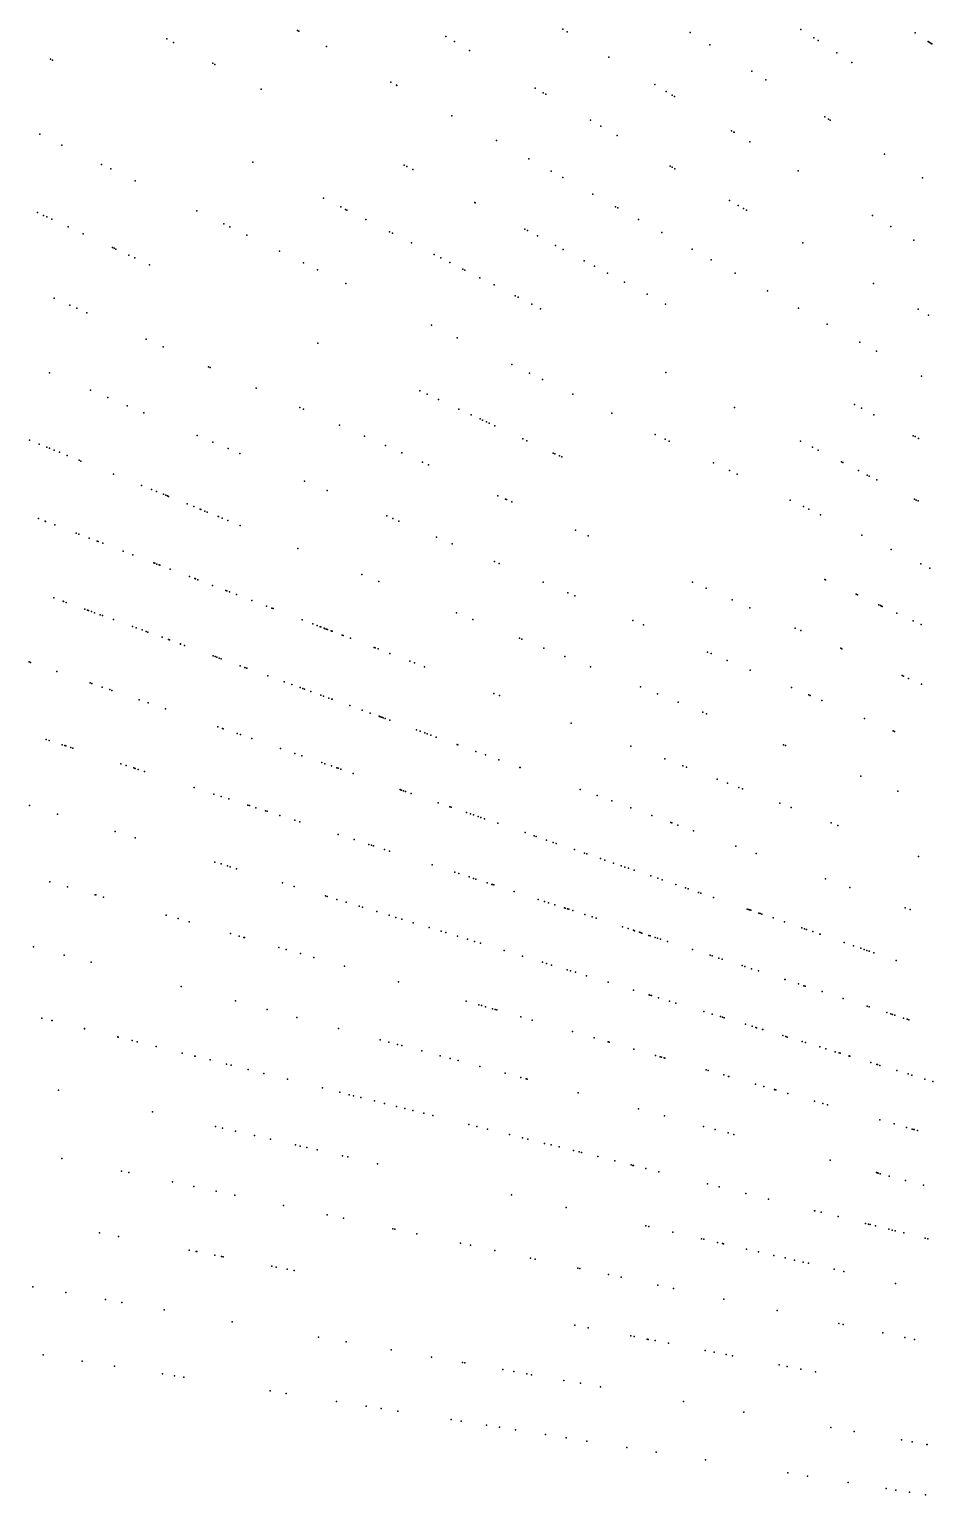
# Model space of a CAD drawing. Header units: metres. Extents: x -4327 to 4266, y -3886 to 3992.
# Drawn here: x -1104.2 to -835.8, y 132.7 to 568.2 of the extents above; entities that cross this region are included whole.
import ezdxf

# ---------------------------------------------------------------- set-up
doc = ezdxf.new("R2010")
doc.units = ezdxf.units.M

msp = doc.modelspace()

# ---------------------------------------------------------------- linework, layer by layer
for p in [(-1024.53, 567.9, 2464.53), (-1024.1, 567.67, 2466.97), (-945.72, 568.25, 2479.89), (-944.41, 567.46, 2487.41), (-907.87, 567.3, 2478.7), (-874.94, 568.2, 2485.97), (-840.95, 567.23, -35.7), (-1063.33, 565.38, 2481.18), (-1061.42, 564.37, 2497.49), (-1015.88, 563.11, 2489.08), (-980.47, 566.07, 2507.79), (-977.92, 564.6, 2508.57), (-973.39, 561.99, 2496.94), (-901.99, 563.62, 2484.95), (-871.12, 565.71, 2467.55), (-869.83, 564.88, 2482.83), (-837.11, 564.64, -50.43), (-836.8, 564.43, -57.59), (-836.56, 564.27, -18.99), (-836.24, 564.05, -40.46), (-836.07, 563.94, -55.33), (-836.06, 563.93, -50.92), (-1097.93, 559.42, 2483.34), (-1097.33, 559.12, 2481.99), (-1049.72, 558.15, 2463.09), (-1049.12, 557.83, 2485.88), (-932, 560, 2454.72), (-864.3, 561.28, 2489.91), (-859.82, 558.37, 2473.18), (-889.5, 555.82, 2465.41), (-885.38, 553.25, 2491.61), (-1035.31, 550.49, 2473.94), (-996.79, 552.53, 2459.81), (-995.13, 551.61, 2484.07), (-995, 551.54, 2516.28), (-953.91, 550.74, 2486.72), (-951.51, 549.35, 2473.18), (-950.78, 548.93, 2474.92), (-918.38, 551.82, 2462.24), (-915, 549.79, 2501.51), (-913.16, 548.68, 2500.25), (-912.53, 548.3, 2487.24), (-978.71, 542.51, 2511.49), (-937.46, 541.24, 2487.69), (-867.82, 542.28, 2499.37), (-866.71, 541.58, 2480.72), (-866.25, 541.29, 2522.26), (-1101.14, 537.06, 2496.32), (-934.39, 539.47, 2468.5), (-929.5, 536.65, 2459.24), (-895.56, 538.11, 2493.46), (-894.89, 537.71, 2495.41), (-894.82, 537.66, 2479.99), (-1094.57, 533.86, 2495.17), (-965.45, 535.16, 2477.46), (-890.08, 534.82, 2489.62), (-1082.77, 528.1, 2499.32), (-1037.85, 528.81, 2514.02), (-992.86, 527.91, 2509.04), (-992.04, 527.48, 2496.03), (-955.77, 529.79, 2492.74), (-913.82, 527.59, 2491.52), (-913.23, 527.25, 2501.31), (-850.07, 531.18, 2486.83), (-1079.98, 526.74, 2482.49), (-1072.82, 523.25, 2483.28), (-990.3, 526.55, 2495.27), (-949.12, 526.1, 2493.88), (-945.67, 524.19, 2466.41), (-912.39, 526.77, 2491.4), (-875.75, 526.2, 2487.62), (-838.82, 524.15, 2485.14), (-936.78, 519.27, 2483.64), (-1054.47, 514.3, 2475.29), (-1016.79, 518.08, 2505.89), (-1011.62, 515.45, 2493.15), (-1010.24, 514.74, 2489.74), (-1009.85, 514.54, 2510.52), (-971.89, 516.76, 2496.07), (-971.88, 516.76, 2488.69), (-971.71, 516.67, 2488.24), (-930.05, 515.53, 2503.25), (-929.37, 515.16, 2478.85), (-896.13, 517.38, 2511.7), (-893.62, 515.93, 2473.93), (-891.97, 514.98, 2492.32), (-891.11, 514.48, 2474.6), (-1101.8, 513.78, 2501.21), (-1100.04, 512.96, 2486.86), (-1099.01, 512.48, 2487.97), (-1097.58, 511.81, 2488.18), (-1046.45, 510.39, 2505.72), (-1004.23, 511.68, 2500.2), (-923.18, 511.73, 2477.25), (-853.63, 512.91, 2466.81), (-848.2, 509.65, 2494.12), (-1092.66, 509.52, 2490.82), (-1088.23, 507.45, 2470.4), (-1044.65, 509.51, 2504.99), (-1039.64, 507.07, 2507.29), (-997.21, 508.1, 2504.56), (-996.3, 507.64, 2502.28), (-956.98, 508.83, 2487.1), (-956.18, 508.41, 2485.04), (-953.27, 506.86, 2477.47), (-916.24, 507.88, 2503.94), (-841.4, 505.56, 2485.97), (-1079.56, 503.41, 2467.81), (-1079.04, 503.16, 2483.9), (-1078.54, 502.93, 2468.91), (-1074.62, 501.1, 2466.83), (-1029.86, 502.3, 2490.84), (-990.63, 504.75, 2480.75), (-983.96, 501.35, 2467.67), (-947.88, 504, 2478.22), (-945.55, 502.76, 2475.82), (-907.28, 502.91, 2468.11), (-874.33, 504.79, 2489.04), (-1072.87, 500.29, 2469.7), (-1068.47, 498.24, 2473.41), (-1022.73, 498.82, 2487.88), (-1018.62, 496.81, 2481.45), (-981.91, 500.31, 2484.29), (-979.25, 498.95, 2470.3), (-975.38, 496.98, 2489.72), (-974.84, 496.71, 2488.34), (-939.35, 499.46, 2481.84), (-936.33, 497.86, 2466.44), (-901.61, 499.77, 2486.8), (-1010.21, 492.71, 2478.84), (-1010.21, 492.71, 2478.84), (-970.36, 494.42, 2476.9), (-966.11, 492.26, 2458.78), (-932.43, 495.78, 2486), (-927.32, 493.06, 2468.63), (-894.46, 495.81, 2493.96), (-853.41, 492.71, 2468.04), (-1096.86, 488.35, 2497.92), (-959.83, 489.06, 2464.61), (-958.94, 488.6, 2462.32), (-920.61, 489.5, 2473.2), (-884.86, 490.49, 2478.73), (-1092.16, 486.26, 2483.75), (-1090.14, 485.36, 2500.06), (-1087.09, 484, 2465.34), (-954.86, 486.53, 2485.02), (-952.28, 485.21, 2467.2), (-915.16, 486.6, 2477.42), (-875.64, 485.37, 2483.82), (-840.14, 485.05, 2496.65), (-984.71, 480.27, 2462.53), (-867.12, 480.65, 2471.3), (-837, 483.24, 2495.37), (-1069.53, 476.18, 2470.1), (-1018.5, 474.93, 2514.83), (-977.08, 476.56, 2502.04), (-857.41, 475.27, 2470.88), (-1064.44, 473.92, 2475.77), (-852.52, 472.56, 2492.43), (-1098.28, 466.19, 2503.19), (-1050.95, 467.91, 2504.41), (-1050.44, 467.69, 2514.02), (-960.8, 468.62, 2478.82), (-955.64, 466.1, 2491.62), (-915.08, 466.25, 2516.23), (-951.69, 464.17, 2485.07), (-839.13, 465.14, 2509.61), (-1086, 460.98, 2475.21), (-1080.94, 458.83, 2509.33), (-1036.79, 461.61, 2502.97), (-988.2, 460.81, 2494.62), (-985.98, 459.77, 2477.95), (-982.63, 458.21, 2495.39), (-942.73, 459.8, 2465.41), (-1075.16, 456.38, 2478.3), (-1070.17, 454.26, 2512.84), (-1023.86, 455.85, 2475.35), (-1022.73, 455.35, 2472.62), (-976.55, 455.37, 2498.56), (-972.93, 453.69, 2500.55), (-931.15, 454.15, 2472.47), (-894.7, 455.87, 2499.06), (-859.03, 456.76, 2503.87), (-856.94, 455.64, 2505.86), (-853.25, 453.68, 2503.19), (-1012.09, 450.61, 2479.22), (-970.3, 452.46, 2486.29), (-969.61, 452.13, 2488.25), (-968.37, 451.56, 2466.52), (-967.54, 451.17, 2501.74), (-965.85, 450.38, 2478.61), (-1104.19, 446.12, -173.67), (-1101.3, 444.95, -198.43), (-1054.34, 447.54, 2482.78), (-1049.65, 445.55, 2511.23), (-1004.67, 447.31, 2471.9), (-998.43, 444.53, 2460.16), (-957.56, 446.52, 2472.19), (-956.39, 445.97, 2484.15), (-918.25, 447.86, 2491.41), (-915.29, 446.42, 2491.14), (-914.12, 445.85, 2511.37), (-875.06, 445.87, 2499.21), (-841.56, 447.47, 2501.31), (-841.03, 447.18, 2495.65), (-839.99, 446.63, 2496.64), (-1099.02, 444.03, -175.5), (-1098.24, 443.72, -185.95), (-1096.81, 443.14, -187.69), (-1095.29, 442.53, -194.7), (-1092.96, 441.59, 2504.72), (-1089.46, 440.17, 2507.33), (-1088.9, 439.94, -205.43), (-1045.13, 443.63, 2489.57), (-1041.72, 442.19, 2521.43), (-993.58, 442.37, 2477.27), (-948.54, 442.31, 2471.26), (-948.03, 442.07, 2473.67), (-946.71, 441.46, 2470.22), (-946.03, 441.14, 2487.35), (-871.54, 444.07, 2485.18), (-869.78, 443.17, 2488.11), (-1079.2, 436.03, 2480.21), (-987.43, 439.63, 2506.37), (-985.63, 438.83, 2490.6), (-900.93, 439.41, 2486.83), (-896.19, 437.1, 2485.45), (-893.93, 436, 2502.87), (-893.93, 436, 2502.87), (-862.92, 439.68, 2492.45), (-862.52, 439.48, 2491.29), (-857.83, 437.09, 2493.86), (-855.24, 435.76, 2498.47), (-1070.93, 432.68, 2503.66), (-1067.91, 431.46, -209.9), (-1022.43, 434, 2485.62), (-854.68, 435.48, 2496.83), (-852.38, 434.31, 2478), (-1066.41, 430.86, -222.59), (-1064.4, 430.04, 2477.73), (-1063.68, 429.75, -228.52), (-1063.17, 429.55, -236.23), (-1062.91, 429.44, -240.08), (-1057.35, 427.2, 2479.03), (-1015.74, 431.16, 2494.87), (-964.96, 429.63, 2475.3), (-962.7, 428.62, 2484.5), (-962.44, 428.51, 2487.61), (-960.85, 427.8, 2494.86), (-878.16, 428.31, 2466.54), (-841.18, 428.6, 2465.43), (-840.68, 428.35, 2500.67), (-840.13, 428.07, 2470.42), (-1101.53, 422.84, -124.99), (-1055.37, 426.4, -242.27), (-1053.5, 425.64, -245.73), (-1053.22, 425.53, -248.26), (-1052.12, 425.08, 2509.9), (-1051.37, 424.78, -254.96), (-1048.1, 423.46, -269.11), (-1048.01, 423.42, -252.85), (-1046.91, 422.98, -273.36), (-997.96, 423.61, 2487.79), (-996.21, 422.86, 2468.7), (-874.21, 426.38, 2495.12), (-872.58, 425.59, 2494.49), (-869.14, 423.91, 2449), (-1099.51, 422.06, 2502.46), (-1099.38, 422.01, 2484.56), (-1096.6, 420.94, -134.15), (-1090.3, 418.53, -146.31), (-1089.54, 418.24, -150.73), (-1045.25, 422.31, -262.53), (-1041.53, 420.81, 2481.04), (-994.41, 422.1, 2482.65), (-941.94, 419.38, 2475.88), (-1086.43, 417.04, -158.7), (-1084.06, 416.13, -149.33), (-1083.75, 416.01, -151.86), (-1082.36, 415.48, -171.65), (-1024.44, 413.9, 2476.18), (-983.2, 417.34, 2491.72), (-978.55, 415.37, 2476.2), (-938.15, 417.69, 2477.33), (-856.88, 417.93, 2506.03), (-1076.36, 413.18, 2495.54), (-1073.45, 412.06, -181.15), (-1067.26, 409.68, -192.27), (-1066.96, 409.57, -163.48), (-966.02, 410.05, 2485.53), (-964.6, 409.45, 2485.64), (-848.15, 413.67, 2496.88), (-1066.31, 409.32, -195.3), (-1065.62, 409.05, -195.17), (-1065.45, 408.99, -197.71), (-1062.39, 407.81, 2495.26), (-1056.62, 405.6, -178.31), (-1005.39, 406.2, 2499.42), (-839.34, 409.37, 2491.49), (-836.65, 408.06, 2500.08), (-1055.05, 405, 2499.65), (-1054.81, 404.91, -185.59), (-1054.19, 404.66, 2497.6), (-1049.77, 402.97, 2520.01), (-1045.83, 401.46, -195.95), (-1045.49, 401.33, -207.87), (-1044.77, 401.05, -199.53), (-1044.77, 401.05, -199.53), (-1000.36, 404.17, 2461.14), (-951.54, 403.91, 2509.16), (-944.25, 400.81, 2470.77), (-907.15, 403.89, 2494.9), (-903.15, 402.11, 2491.8), (-867.83, 404.68, 2480.33), (-867.65, 404.59, 2508.26), (-1096.91, 399.24, 2497.96), (-1094.19, 398.25, -151.68), (-1094.06, 398.21, 2505.72), (-1093.24, 397.91, -145.75), (-1042.7, 400.25, -204.8), (-1038.13, 398.5, 2484.78), (-1033.73, 396.81, 2488.8), (-942.15, 399.92, 2515.5), (-895.37, 398.64, 2498.11), (-858.48, 400.32, 2510.5), (-858.13, 400.15, 2493), (-851.77, 397.19, 2499.13), (-851.29, 396.96, 2497.72), (-851.03, 396.84, 2513.58), (-850.78, 396.72, 2500.34), (-1087.78, 395.92, 2480.7), (-1086.97, 395.62, -152.61), (-1086.61, 395.49, 2481.56), (-1085.71, 395.17, -156.92), (-1084.83, 394.84, -161.93), (-1083.14, 394.23, -130.37), (-1082.47, 393.99, -132.2), (-1079.25, 392.81, 2507.49), (-1079.22, 392.8, 2514.65), (-1032.21, 396.23, -219.61), (-1031.76, 396.06, 2491.38), (-1023.2, 392.77, 2492.69), (-977.3, 394.85, 2473.8), (-972.39, 392.87, 2502.91), (-924.88, 392.59, 2481.02), (-890.13, 396.31, 2491.5), (-846.46, 394.71, 2463.13), (-846.4, 394.68, 2487.47), (-841.57, 392.43, 2502.26), (-1073.53, 390.73, -153.89), (-1072.5, 390.36, 2491.8), (-1070.74, 389.72, -155.39), (-1069.48, 389.26, -157.74), (-1068.99, 389.08, -161.46), (-1019.99, 391.54, -223.84), (-1018.68, 391.04, -235.36), (-1017.77, 390.69, -258.9), (-1017.62, 390.63, 2482.76), (-1016.61, 390.24, 2469.31), (-1016.5, 390.2, -244.81), (-1016.02, 390.01, -245.95), (-1015.62, 389.86, -232.79), (-1014.53, 389.44, 2482.57), (-1014.51, 389.43, -240.6), (-1014.35, 389.37, -249.28), (-1014.27, 389.34, -253.01), (-1011.3, 388.2, 2496.9), (-1010.99, 388.08, -251.57), (-921.75, 391.26, 2503.95), (-876.64, 390.3, 2493.74), (-874.98, 389.56, 2460.94), (-839.22, 391.33, 2486.96), (-1064.78, 387.55, 2524.62), (-1062.87, 386.85, 2494.55), (-1062.59, 386.75, -164.9), (-1059.33, 385.56, 2497.08), (-1059.27, 385.54, -178.22), (-1058.15, 385.13, -176.15), (-1008.82, 387.25, -256), (-1001.74, 384.53, 2473.27), (-1001.42, 384.41, -254.74), (-1000.54, 384.07, -257.61), (-958.59, 387.3, 2513.42), (-957.91, 387.02, 2496.14), (-951.32, 384.36, 2486.64), (-863.08, 384.27, 2512.23), (-862.77, 384.13, 2490.71), (-1104.23, 380.22, 2517.01), (-1103.85, 380.09, -43), (-1049.63, 382.03, 2481.44), (-1049.01, 381.81, -196.53), (-1048.46, 381.61, -165.82), (-1047.8, 381.37, -161.98), (-1047.25, 381.17, -162.52), (-1047.22, 381.16, 2501.21), (-1041.56, 379.1, -170.91), (-997.08, 382.74, -262.27), (-991.13, 380.46, -274.25), (-989.75, 379.93, -281.9), (-945.13, 381.86, 2513.14), (-902.66, 383.15, 2463.77), (-901.59, 382.7, 2492.46), (-896.83, 380.68, 2491.27), (-1096.08, 377.41, 2505.58), (-1040.23, 378.61, 2495.49), (-1039.7, 378.42, -181.74), (-1039.6, 378.38, -179.25), (-1033.34, 376.1, 2482.61), (-986.81, 378.8, 2488.3), (-986.79, 378.79, 2480.7), (-937.49, 378.77, 2481.14), (-937.47, 378.76, 2500.57), (-889.98, 377.77, 2500.33), (-844.84, 376.15, 2500.46), (-844.45, 375.97, 2499.29), (-842.97, 375.31, 2478.29), (-1086.17, 374, -58.63), (-1085.69, 373.83, 2517.78), (-1082.57, 372.76, -59.69), (-1080.35, 371.99, -61.44), (-1079.74, 371.78, 2493.17), (-1028.54, 374.36, 2463.81), (-1026.21, 373.51, -201.48), (-1023.78, 372.62, -207.15), (-1023, 372.34, -202.08), (-1022.41, 372.13, -208.11), (-1020.61, 371.47, -211.43), (-1017.63, 370.39, 2470.3), (-966.2, 370.89, 2473.73), (-964.54, 370.25, 2492.35), (-922.66, 372.78, 2500.24), (-917.59, 370.73, 2474.7), (-877.77, 372.59, 2502.48), (-872.64, 370.41, 2496.04), (-872.15, 370.21, 2458.23), (-839.15, 373.61, 2500.36), (-1071.54, 368.96, 2492.17), (-1068.87, 368.04, 2518.69), (-1063.74, 366.27, 2506.6), (-1016.83, 370.1, -212.48), (-1015.18, 369.49, 2486.44), (-1014.36, 369.2, -221.76), (-1014.24, 369.15, -222.35), (-1009.02, 367.25, -235.29), (-1005.33, 365.91, -235.65), (-911.42, 368.24, 2477.62), (-868.71, 368.75, 2526.23), (-1002.95, 365.04, -216.24), (-1000.24, 364.06, -251.56), (-1000.21, 364.04, -252.78), (-999.87, 363.92, -228.29), (-999.52, 363.8, -227.61), (-999.05, 363.62, -261.08), (-998.53, 363.44, -259.1), (-997.06, 362.9, -249.54), (-943.22, 362.07, 2483.08), (-904.1, 365.28, 2493.36), (-903, 364.84, 2494.36), (-856.06, 363.38, 2481.19), (-1099.19, 357.15, 2508.83), (-1048.25, 360.94, -76.01), (-1046.83, 360.45, 2506.9), (-1046.66, 360.39, -81.96), (-1042.46, 358.95, 2485.44), (-1041.5, 358.62, -84.58), (-1038.11, 357.45, -85.5), (-989.14, 360.02, -257.88), (-988.07, 359.63, -255.17), (-986.69, 359.12, 2505.91), (-986.04, 358.89, -257.68), (-984.95, 358.49, 2505.33), (-983.34, 357.91, -263.03), (-847.51, 359.75, 2501.97), (-847.14, 359.59, 2509.31), (-1098.31, 356.86, -52), (-1094.48, 355.62, 2512.49), (-1093.72, 355.37, 2489.19), (-1093.42, 355.27, 2499.24), (-1091.87, 354.77, 2513.74), (-1091.29, 354.58, -42.89), (-1029.59, 354.52, -102.75), (-1025.3, 353.04, -102.92), (-977.11, 355.64, -263.78), (-976.87, 355.55, 2488.6), (-971.56, 353.62, 2509.62), (-925.44, 355.24, 2474.86), (-880.09, 355.58, 2503.33), (-879.57, 355.37, 2473.31), (-1077.02, 349.95, 2519.44), (-1075.45, 349.43, 2490.29), (-1073.22, 348.71, 2510.55), (-1072.76, 348.56, 2491.29), (-1023.26, 352.34, -104.5), (-1017.33, 350.3, 2468.99), (-1016.43, 349.98, -83.72), (-1014.47, 349.31, 2499.18), (-1012.87, 348.76, -89.9), (-1012.49, 348.63, 2490.55), (-968.72, 352.59, -272.31), (-968.67, 352.57, -273.5), (-964.76, 351.14, 2492.05), (-958.46, 348.85, 2495.07), (-958.34, 348.81, 2487.02), (-915.41, 351.39, 2491.23), (-910, 349.32, 2500.48), (-908.98, 348.92, 2501.71), (-1071.86, 348.27, 2507.36), (-1069.98, 347.66, 2492.07), (-1011.63, 348.33, -84.5), (-1007.97, 347.07, -94.73), (-899.82, 345.41, 2500.68), (-896.73, 344.22, 2484.01), (-857.17, 346.32, 2482.98), (-1055.22, 342.86, 2501.2), (-1049.41, 340.97, -75.65), (-1047.23, 340.27, -76.09), (-994.07, 342.28, -106.73), (-993.96, 342.25, -107.88), (-993.67, 342.15, -108.43), (-993.01, 341.92, 2487.37), (-992.45, 341.73, 2482.19), (-990.78, 341.15, 2474.25), (-940.52, 342.32, 2483.12), (-935.52, 340.5, 2469.91), (-893.39, 342.94, 2499.04), (-892.28, 342.52, 2500.03), (-846.13, 341.86, 2496.7), (-1104.16, 337.57, 2506.34), (-1044.9, 339.51, 2476.75), (-1039.34, 337.7, -83.31), (-1038.83, 337.54, 2462.35), (-1036.88, 336.9, 2461.35), (-1034, 335.97, -84.67), (-1034, 335.97, -84.67), (-1033.58, 335.83, -87.02), (-982.77, 338.39, -123.88), (-979.26, 337.19, -131.47), (-978.89, 337.06, -128.55), (-974.36, 335.5, 2478.29), (-931.11, 338.9, 2505.43), (-925.49, 336.85, 2490.32), (-881.17, 338.25, 2493.33), (-877.89, 336.99, 2479.96), (-1095.81, 335.02, 2508.96), (-1029.75, 334.59, 2484.58), (-1025.33, 333.15, -97.58), (-1023.81, 332.66, 2466.57), (-973.13, 335.08, -132.93), (-972.26, 334.78, 2507.61), (-970.83, 334.28, -113.3), (-970.01, 334, -114.34), (-968.94, 333.63, -110.82), (-965.03, 332.29, 2512.35), (-919.21, 334.57, 2477.37), (-913.56, 332.51, 2485.91), (-913.27, 332.4, 2513.39), (-911.51, 331.76, 2500.44), (-866, 332.43, 2499.69), (-863.98, 331.65, 2485.55), (-1078.72, 329.8, 2480.57), (-1072.77, 327.98, 2495.73), (-1012.44, 328.96, -79.4), (-1007.68, 327.42, -82.52), (-956.92, 329.49, -129.03), (-954.24, 328.57, -131.47), (-953.66, 328.37, -134.19), (-950.5, 327.28, -136.53), (-906.83, 330.06, 2479.58), (-1003.3, 325.99, -86.79), (-1002.51, 325.73, -90.77), (-1001.99, 325.57, -91.31), (-998.67, 324.49, -93.89), (-997.17, 324, -100.09), (-948.53, 326.6, 2504.56), (-947.63, 326.3, 2490.39), (-942.26, 324.45, -149.77), (-939.23, 323.4, -152.61), (-938.6, 323.19, -151.96), (-894.29, 325.5, 2481.25), (-888.24, 323.29, 2488.79), (-840, 322.44, 2469.97), (-1049.07, 320.73, -52.39), (-1047.26, 320.18, -64.28), (-1045.38, 319.6, -49.22), (-1044.57, 319.36, -65.31), (-1042.64, 318.77, 2468.71), (-984.48, 319.88, 2500.99), (-934.47, 321.76, 2506.97), (-933.21, 321.33, -165.44), (-930.68, 320.46, 2484.9), (-928.36, 319.66, -141.54), (-927.24, 319.27, -172.64), (-926.16, 318.9, 2488.67), (-924.51, 318.33, -168.84), (-1098.12, 314.88, 2486.92), (-1028.95, 314.58, 2502.49), (-977.83, 317.72, -123.11), (-976.57, 317.31, -125.79), (-973.54, 316.32, -127.1), (-972.23, 315.9, -132.03), (-971.59, 315.69, -131.38), (-968.18, 314.58, 2505.86), (-966.76, 314.12, -133.54), (-966.47, 314.03, 2493.64), (-966.2, 313.94, 2508.59), (-919.52, 316.62, -153.21), (-917.48, 315.91, -157.22), (-916.15, 315.46, -158.07), (-912.11, 314.07, 2494.73), (-867.61, 315.78, 2534.57), (-1092.84, 313.37, 2518.27), (-1084.67, 311.02, 2492.2), (-1084.5, 310.98, 2513.67), (-1082.21, 310.32, 2519.4), (-1025.52, 313.53, 2513.01), (-1016.19, 310.68, 2482.65), (-1015.7, 310.53, 2507.86), (-1012.81, 309.65, 2500.73), (-960.19, 311.98, -139.93), (-953.02, 309.66, -128.31), (-909.29, 313.09, -170.92), (-908.45, 312.8, 2480.69), (-905.37, 311.74, -175.58), (-904.69, 311.51, -171.13), (-900.92, 310.21, -179.02), (-860.45, 313.18, 2513.66), (-1063.6, 304.98, 2486.97), (-1010.07, 308.81, 2482.66), (-1006.19, 307.62, -73.86), (-1005.27, 307.34, 2497.27), (-1000.99, 306.03, 2479.08), (-997.34, 304.92, -83.51), (-951.14, 309.04, -128.06), (-949.92, 308.65, -133.99), (-948.03, 308.03, 2484.76), (-945.19, 307.11, 2485.15), (-945.04, 307.06, 2500.55), (-944.26, 306.81, -133.19), (-943.91, 306.7, -135.9), (-942.71, 306.3, -139.58), (-939.18, 305.16, 2489.01), (-890.91, 306.77, -191.44), (-890.45, 306.61, -191.34), (-890.34, 306.57, 2471.17), (-890.15, 306.5, -192.88), (-889.87, 306.41, 2502.64), (-887.43, 305.57, -173.69), (-887.08, 305.44, 2507.22), (-886.56, 305.27, -177.22), (-843.97, 307.18, 2512.28), (-842.53, 306.65, 2512.3), (-1059.99, 303.95, 2496.84), (-1056.74, 303.01, 2492.87), (-995.34, 304.31, 2491.59), (-993.5, 303.74, 2483.19), (-990.17, 302.72, 2486.27), (-985.41, 301.27, -94.4), (-937.01, 304.45, 2487.22), (-935.77, 304.05, -142.94), (-927.97, 301.52, 2490.97), (-926.29, 300.97, -165.99), (-883.22, 304.12, -177.08), (-879.79, 302.94, -180.08), (-874.66, 301.17, 2501.17), (-873.87, 300.9, 2507.33), (-873.32, 300.71, -191.33), (-1044.46, 299.49, 2485.91), (-1041.91, 298.76, 2476.16), (-1040.52, 298.37, 2495.06), (-1040.3, 298.3, 2490.8), (-981.84, 300.18, -94.06), (-980.5, 299.77, -95.62), (-977.03, 298.71, 2487.62), (-974.02, 297.79, 2503.22), (-971.98, 297.16, -102.06), (-970.15, 296.6, -103.55), (-924.73, 300.46, -165.17), (-924.38, 300.35, 2473.38), (-922.87, 299.86, 2505.4), (-922.64, 299.79, -138.77), (-922.19, 299.64, -140.32), (-920.11, 298.96, 2477.82), (-919.79, 298.86, 2492.98), (-918.24, 298.35, -169.43), (-917.54, 298.13, 2478.88), (-916.63, 297.83, -140.55), (-914.57, 297.16, -149.89), (-871.44, 300.06, 2504.55), (-869.28, 299.32, -194.63), (-869.18, 299.28, -195.13), (-862.1, 296.85, -207.1), (-1102.95, 295.53, 2482.21), (-1093.88, 293.11, 2486.78), (-1030.05, 295.36, 2499.76), (-1027.94, 294.76, 2468.58), (-1023.68, 293.54, 2469.41), (-1019.7, 292.39, 2485.87), (-963.14, 294.46, -82.3), (-957.69, 292.8, -87.34), (-957.66, 292.79, 2500.15), (-907.2, 294.77, 2495.13), (-901.92, 293.05, 2484.67), (-901.29, 292.85, -166.83), (-899.37, 292.22, -169.67), (-898.37, 291.9, -172.67), (-859.31, 295.88, -213.22), (-857.17, 295.15, -207.47), (-856.17, 294.8, 2506.98), (-855.31, 294.51, -214.83), (-854.69, 294.29, -198.59), (-853.27, 293.81, 2485.76), (-1085.89, 290.96, 2523.13), (-1010.57, 289.78, 2489.91), (-951.73, 290.97, -97.75), (-950.5, 290.6, -95.43), (-949.04, 290.15, -100.75), (-944.42, 288.74, 2501.09), (-943.45, 288.44, -106.14), (-941.97, 287.99, -106.52), (-892.45, 289.97, -174.71), (-891.61, 289.7, -176.67), (-889.61, 289.05, -178.38), (-887.55, 288.38, -184.31), (-846.61, 291.51, 2474.75), (-1059.13, 283.79, 2501.21), (-994.55, 285.18, 2515.27), (-938.67, 286.98, 2501.84), (-932.18, 285, -118.88), (-879.74, 285.84, -172.75), (-879.62, 285.81, -170.64), (-875.64, 284.51, -174.02), (-874.06, 284, -177.34), (-873.64, 283.86, -175.7), (-1042.98, 279.47, 2488.87), (-974.44, 279.42, 2507.06), (-924.67, 282.7, -123.28), (-920.08, 281.3, -101.92), (-919.85, 281.23, 2479.46), (-919.31, 281.06, -102.36), (-917.27, 280.44, -134), (-914.03, 279.45, -111.28), (-912.08, 278.85, -113.67), (-868.61, 282.23, -179.34), (-862.43, 280.22, -186.3), (-1100.51, 274.39, 2512.34), (-1033.55, 276.94, 2473.75), (-1024.7, 274.57, 2478.51), (-970.63, 278.32, -63.69), (-969.84, 278.1, -68.62), (-968.66, 277.76, -75.16), (-966.56, 277.16, 2490.69), (-965.83, 276.95, -74.39), (-965.27, 276.79, -75.45), (-958.2, 274.76, -76.54), (-903.76, 276.31, 2517.19), (-901.33, 275.56, -124.87), (-898.89, 274.82, 2503.62), (-898.23, 274.62, 2514.28), (-897.72, 274.46, -128.54), (-855.26, 277.89, -206.84), (-854.69, 277.7, -207.22), (-849.43, 276, -211.08), (-848.26, 275.62, -209.76), (-847.74, 275.45, -215.29), (-847.03, 275.22, -191.59), (-1097.53, 273.65, 2523.87), (-1097.42, 273.62, 2516.25), (-1087.84, 271.23, 2516.28), (-1087.8, 271.22, 2490.56), (-1012.34, 271.25, 2508.9), (-954.8, 273.78, 2495.6), (-942.79, 270.34, 2472.05), (-891.46, 272.55, 2507.85), (-889.46, 271.93, 2519.02), (-888.36, 271.6, -137.02), (-888.1, 271.52, 2506.76), (-886.37, 270.99, -135.68), (-886.29, 270.96, -141.35), (-844.45, 274.38, 2509.55), (-843.34, 274.02, -213.14), (-842.91, 273.88, -216.1), (-1077.94, 268.76, 2504.4), (-1077.87, 268.74, 2493.22), (-1073.63, 267.69, 2520.3), (-1072.23, 267.34, 2513.29), (-1066.57, 265.93, 2500.02), (-999.93, 267.93, 2516.66), (-997.41, 267.26, 2514.21), (-994.87, 266.57, 2492.32), (-993.52, 266.21, 2508.3), (-936.37, 268.5, 2498.85), (-932.18, 267.3, 2499.74), (-932.1, 267.27, -83.5), (-931.97, 267.24, 2475.14), (-880.34, 269.15, -145.55), (-879.4, 268.86, 2498.92), (-879.01, 268.74, -146.35), (-874.6, 267.39, 2510.61), (-873.62, 267.09, 2482.5), (-869.35, 265.79, -129.53), (-1058.76, 263.98, 2481.71), (-1055.02, 263.05, 2465.65), (-1054.94, 263.03, 2506.07), (-1050.52, 261.92, 2466.05), (-987.59, 264.62, 2516.75), (-982.12, 263.16, 2510.68), (-979.17, 262.37, 2507.06), (-976.81, 261.73, 2485.39), (-924.61, 265.13, 2491.53), (-918.2, 263.29, -88.03), (-916.77, 262.88, 2494.66), (-916.38, 262.77, 2481.43), (-915.63, 262.55, 2495.65), (-915.42, 262.49, 2511.51), (-867.58, 265.25, -158.69), (-864.72, 264.37, 2490.69), (-863.54, 264.01, -139.74), (-863.29, 263.93, 2473.94), (-860.58, 263.11, 2491.46), (-860.56, 263.1, -140.26), (-860.37, 263.04, -144.76), (-1045.61, 260.7, 2487.62), (-1044.23, 260.36, 2473.25), (-1039.19, 259.1, 2476.05), (-1034.56, 257.95, 2532.99), (-970.39, 260.02, 2492.4), (-962.8, 257.98, 2488.55), (-903.14, 258.97, 2514.99), (-902.53, 258.8, 2480.23), (-897.87, 257.46, 2479.66), (-896.47, 257.06, 2504.76), (-896.33, 257.02, -69.04), (-854.18, 261.15, -151.73), (-852.37, 260.6, 2493.22), (-852.21, 260.55, -148.88), (-851.48, 260.32, 2465.13), (-846.48, 258.8, 2484.53), (-843.12, 257.77, 2466.14), (-841.94, 257.41, -160.94), (-1095.53, 252.92, 2486.9), (-1027.52, 256.19, 2492.9), (-1017.15, 253.6, 2517.19), (-958.21, 256.75, 2496.37), (-956.57, 256.31, 2488.16), (-956.34, 256.25, 2471.84), (-888.45, 254.76, -74.52), (-885.96, 254.05, 2508.81), (-882.78, 253.13, -76.06), (-882.58, 253.08, -78.56), (-882.38, 253.02, -78.04), (-838.16, 256.25, -167.14), (-835.79, 255.53, -174.59), (-1011.97, 252.31, 2523.74), (-1009.15, 251.61, 2520.61), (-1007.85, 251.28, 2486.52), (-1005.68, 250.74, 2488.81), (-1001.63, 249.74, 2490.27), (-998.71, 249.01, 2513.95), (-941.13, 252.18, 2479.43), (-878.82, 252, -80.24), (-870.92, 249.73, -85), (-868.47, 249.03, 2501.34), (-867.07, 248.63, -90.08), (-1067.58, 246.47, 2466.33), (-995.11, 248.11, 2481.69), (-992.64, 247.49, 2498.68), (-990.27, 246.9, 2500.49), (-986.98, 246.08, 2507.81), (-984.28, 245.41, 2489.24), (-923.16, 247.36, 2487.73), (-915.47, 245.3, 2491.31), (-851.53, 244.17, -104.6), (-1048.88, 242.15, 2507.45), (-1046.8, 241.67, 2491.22), (-1042.93, 240.78, 2493.2), (-973.64, 242.76, 2493.41), (-971.24, 242.16, 2491.17), (-968.07, 241.37, 2483.05), (-961.5, 239.73, 2485.76), (-903.9, 242.2, -71.34), (-900.4, 241.26, 2466.48), (-896.55, 240.23, -69.23), (-894.84, 239.77, 2488.13), (-847.28, 242.95, -109.93), (-843.59, 241.9, -112.37), (-841.86, 241.4, -110.69), (-841.44, 241.28, -114.03), (-841.28, 241.23, 2495.22), (-840.31, 240.96, -115.33), (-1037.35, 239.49, 2517.65), (-1032.6, 238.39, 2498.54), (-1025.11, 236.67, 2491.75), (-1023.76, 236.35, 2477.14), (-1021.73, 235.88, 2514.08), (-957.63, 238.76, 2511.54), (-956.11, 238.39, 2464.02), (-951.13, 237.14, 2486.51), (-949.2, 236.66, 2489.44), (-946.78, 236.06, 2523.41), (-1094.61, 232.67, 2496.95), (-1018.68, 235.18, 2479.88), (-1011.12, 233.44, 2491.81), (-1009.63, 233.09, 2484.32), (-1000.79, 231.05, 2497), (-942.52, 235, 2487.84), (-940.84, 234.58, 2503.53), (-940.14, 234.4, 2501.67), (-935.28, 233.19, 2504.94), (-930.23, 231.93, 2487.39), (-866.21, 232.1, 2512.77), (-1076.87, 228.9, 2489.15), (-1074.66, 228.43, 2513.63), (-925.38, 230.72, 2494.66), (-924.87, 230.6, 2505.57), (-924.74, 230.56, 2476.71), (-921.06, 229.65, 2507.59), (-917.2, 228.68, 2497.07), (-852.51, 228.43, 2520.7), (-852.33, 228.38, -85.21), (-852.2, 228.35, 2511.01), (-851.95, 228.28, -86.63), (-851.38, 228.13, -87.54), (-848.68, 227.4, 2509.38), (-1061.71, 225.67, 2468.66), (-1055.36, 224.32, 2483.23), (-1048.71, 222.91, 2497.34), (-902.71, 225.07, 2515.47), (-899.24, 224.2, 2501.6), (-891.36, 222.24, 2500.6), (-843.85, 226.11, 2477.75), (-843.83, 226.1, -61.33), (-838.53, 224.68, 2505.63), (-1043.19, 221.74, 2503.01), (-1028.7, 218.66, 2502.22), (-960.97, 221.86, 2489.78), (-944.71, 218.1, 2483.18), (-884.56, 220.54, 2494.11), (-1015.69, 215.89, 2520.48), (-1010.86, 214.87, 2493.04), (-870.86, 217.13, 2514.89), (-870.78, 217.11, 2493.15), (-868.97, 216.66, 2479.47), (-863.91, 215.4, 2499.13), (-1083.34, 210.58, 2517.47), (-1077.75, 209.49, 2519.41), (-996.17, 211.74, 2510.82), (-995.65, 211.63, 2513.46), (-989.05, 210.23, 2477.34), (-921, 212.63, 2517.66), (-920.15, 212.43, 2498.75), (-913.03, 210.79, 2504.17), (-855.73, 213.36, 2501.33), (-854.88, 213.15, 2472.99), (-854.41, 213.03, 2488.81), (-852.82, 212.63, 2519.07), (-848.87, 211.65, 2494.27), (-847.81, 211.38, -78.13), (-847.8, 211.38, -72.36), (-846.94, 211.17, 2506.09), (-844.37, 210.52, -69.68), (-1056.72, 205.41, 2518.86), (-1054.6, 204.99, 2491.22), (-1054.49, 204.97, 2528.79), (-976.14, 207.48, 2499.39), (-973.17, 206.85, 2495.75), (-965.93, 205.32, 2461.55), (-904.47, 208.81, 2509.84), (-903.83, 208.66, 2516.48), (-899.7, 207.71, 2504.99), (-898.2, 207.37, 2505.02), (-897.99, 207.32, 2483.51), (-891.12, 205.73, 2510.61), (-887.54, 204.9, 2509.02), (-837.98, 208.93, 2523.82), (-837.27, 208.76, 2494.99), (-1049.09, 203.92, 2481.93), (-1047.15, 203.55, 2492.3), (-1046.63, 203.44, 2483.55), (-1032.13, 200.63, 2475.18), (-1030.83, 200.37, 2498.54), (-955.29, 203.05, 2489.27), (-953.96, 202.77, 2489.8), (-882.96, 203.85, 2508.86), (-879.64, 203.08, 2503.71), (-876.83, 202.43, 2499.97), (-874.3, 201.85, 2467.41), (-872.74, 201.49, 2505.46), (-1027.58, 199.74, 2502.1), (-1025.5, 199.34, 2478.04), (-941.19, 200.06, 2496.48), (-940.67, 199.95, 2511.42), (-932.13, 198.13, 2472.46), (-928.35, 197.33, 2494.82), (-865.02, 199.71, 2487.58), (-862.23, 199.06, 2483.83), (-1103.21, 194.53, 2514.23), (-1093.39, 192.79, 2491.85), (-917.43, 195.01, 2519.06), (-912.8, 194.02, 2485.59), (-846.84, 195.51, 2482.24), (-1081.57, 190.71, 2486.78), (-1076.72, 189.86, 2490.31), (-1064.17, 187.64, 2468.6), (-897.84, 190.84, 2507), (-881.96, 187.47, 2504.91), (-1043.94, 184.08, 2510.63), (-942.17, 183.14, 2506.52), (-863.72, 183.59, 2513.14), (-862.44, 183.32, 2496.37), (-1018.34, 179.56, 2486.83), (-938.15, 182.36, 2508.08), (-925.49, 179.9, 2498.8), (-924.5, 179.71, 2500.25), (-920.67, 178.96, 2514.8), (-920.31, 178.89, 2501.32), (-850.62, 180.8, 2518.86), (-844.09, 179.42, 2503.97), (-841.16, 178.8, 2469.03), (-1100.12, 174.24, 2514.61), (-1010.11, 178.11, 2512.99), (-996.7, 175.75, 2499.09), (-918.29, 178.5, 2499.96), (-914.3, 177.72, 2505.74), (-903.43, 175.61, 2484.25), (-900.69, 175.08, 2506.06), (-897.11, 174.38, 2487.69), (-1088.53, 172.41, 2495.47), (-1078.87, 170.88, 2495.4), (-984.67, 173.62, 2500.23), (-975.51, 172.01, 2484.84), (-974.83, 171.89, 2506.9), (-963.5, 169.89, 2493.69), (-895.32, 174.03, 2499.54), (-881.37, 171.32, 2490.07), (-878.99, 170.86, 2466.49), (-874.94, 170.07, 2493.22), (-1064.68, 168.63, 2473.58), (-1061.13, 168.07, 2472.69), (-1058.3, 167.62, 2514.74), (-960.29, 169.32, 2501.41), (-956.44, 168.65, 2491.4), (-954.98, 168.39, 2475.6), (-945.39, 166.7, 2486.63), (-940.49, 165.83, 2489.89), (-870.65, 169.24, 2468.23), (-1032.7, 163.56, 2491.5), (-1027.91, 162.8, 2530.07), (-934.49, 164.78, 2474.01), (-1012.96, 160.44, 2520.59), (-1004.12, 159.04, 2506.42), (-999.71, 158.34, 2499.32), (-994.71, 157.55, 2518.34), (-909.87, 160.43, 2514.91), (-891.9, 157.27, 2511.71), (-978.86, 155.04, 2490.02), (-975.93, 154.57, 2482.59), (-968.39, 153.38, 2515.15), (-964.53, 152.77, 2493.06), (-964.5, 152.76, 2517.22), (-866.02, 152.7, 2489.77), (-959.77, 152.01, 2484.75), (-950.83, 150.6, 2493.63), (-944.73, 149.63, 2497.88), (-938.58, 148.66, 2493.83), (-859.11, 151.48, 2517.91), (-845.05, 149.01, 2494.28), (-841.92, 148.45, 2507.25), (-926.68, 146.77, 2470.33), (-917.93, 145.39, 2508.63), (-837.48, 147.67, 2498.49), (-837.47, 147.67, 2516.45), (-903.3, 143.07, 2506.35), (-878.86, 139.2, 2484.73), (-873, 138.27, 2511.24), (-860.9, 136.35, 2515.78), (-849.59, 134.56, 2495.93), (-846.74, 134.11, 2496.4), (-842.72, 133.47, 2511.26), (-837.94, 132.72, 2515.01)]:
    msp.add_point(p)

doc.saveas('drawing.dxf')
